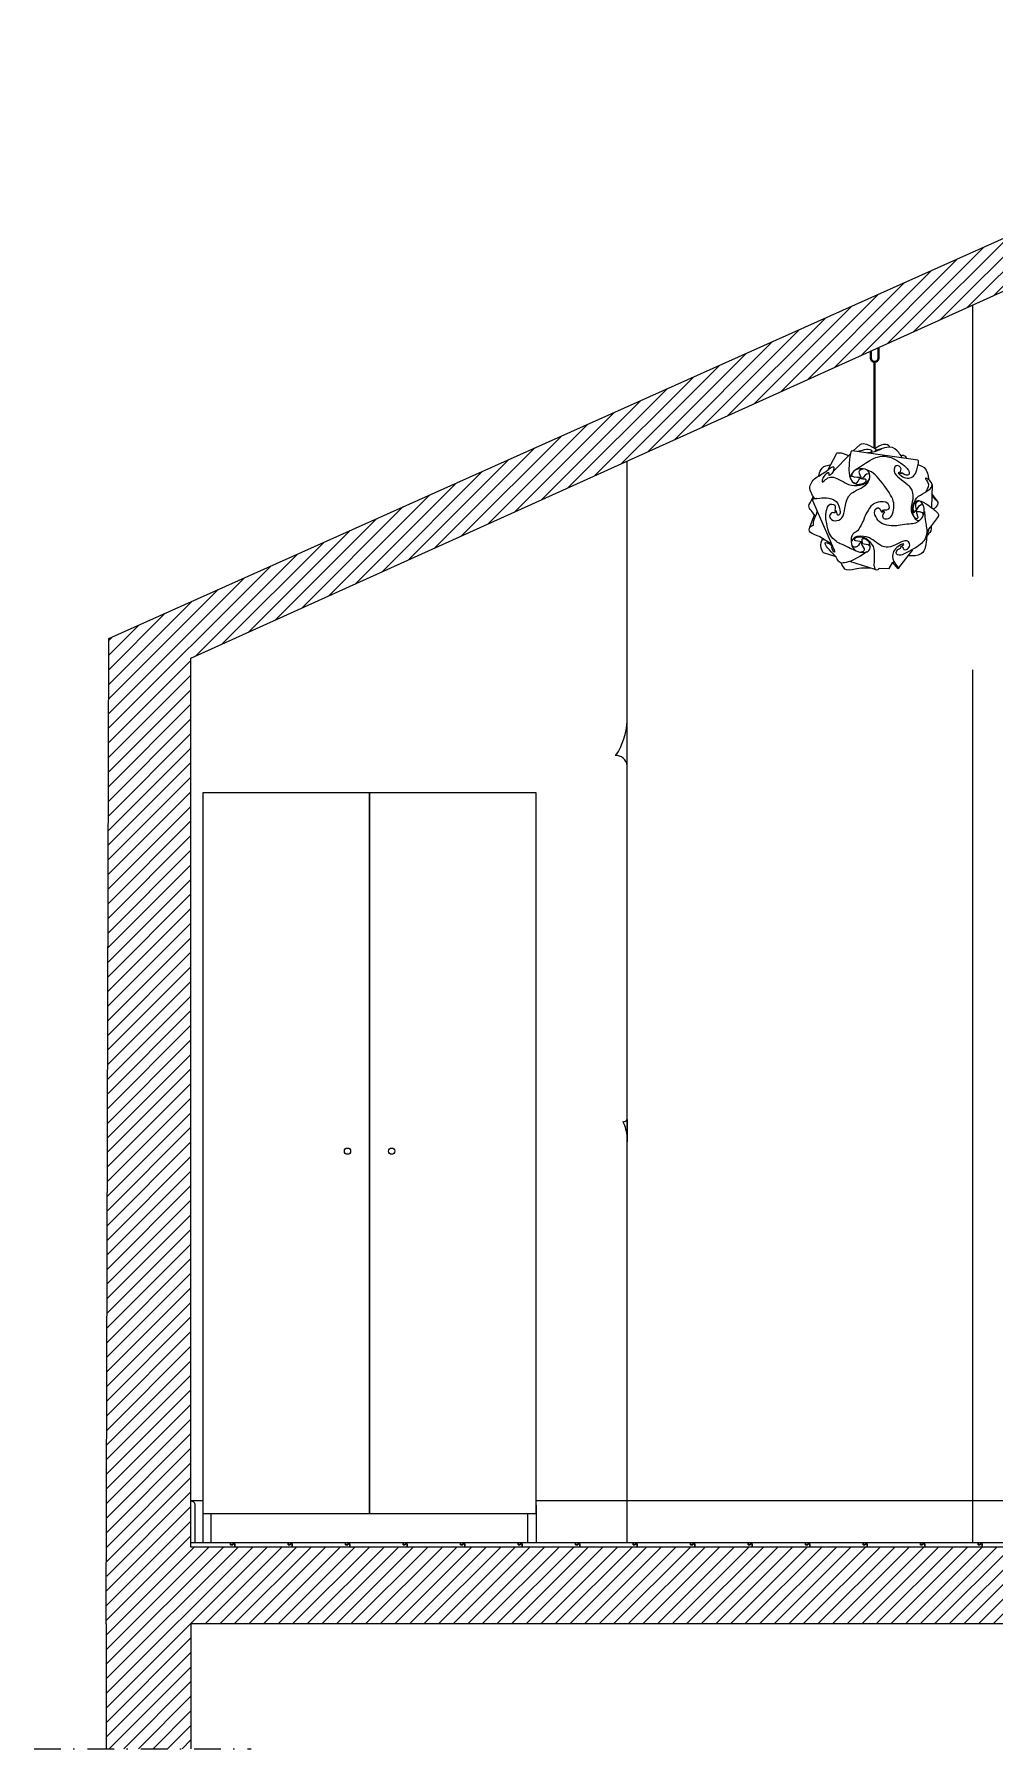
# Model space of a CAD drawing. Header units: centimetres. Extents: x 1723 to 3296, y 1174 to 2216.
# Drawn here: x 2147 to 2377.6, y 1804.3 to 2215.9 of the extents above; entities that cross this region are included whole.
import ezdxf

# ---------------------------------------------------------------- set-up
doc = ezdxf.new("R2010")
doc.units = ezdxf.units.CM
doc.linetypes.add('TRATTOPUNTO2', pattern=[12.7, 6.35, -3.175, 0, -3.175])
doc.layers.get('0').update_dxf_attribs({"lineweight": 18})
doc.layers.add('arredo', color=253, linetype='Continuous')
doc.layers.add('campitura', color=9, linetype='Continuous')
doc.layers.add('muro sezione', color=10, linetype='Continuous', lineweight=18)
doc.layers.add('Pavimento', color=60, linetype='Continuous', lineweight=18)

msp = doc.modelspace()

# ---------------------------------------------------------------- hatches: boundary and pattern name
at = {"layer": 'campitura'}
h = msp.add_hatch(dxfattribs=at)
h.set_pattern_fill('ANSI31', color=256, scale=0.78)
h.paths.add_polyline_path([(2164.92, 2070.85), (2489.21, 2215.94), (2524.44, 2200.17), (2524.44, 2187.8), (2494.44, 2201.36), (2494.44, 1852.73), (2524.44, 1852.73), (2524.44, 1834.3), (2184.65, 1834.3), (2184.65, 1804.3), (2164.32, 1804.3)])
h.paths.add_polyline_path([(2184.65, 1852.73), (2483.97, 1852.73), (2483.97, 2201.36), (2184.65, 2066.15)], flags=16)

# ---------------------------------------------------------------- linework, layer by layer
for p, q in [((2372.28, 2085.75), (2372.28, 2150.9)), ((2289.38, 1853.78), (2289.38, 2113.46)), ((2372.28, 1853.78), (2372.28, 2063.35)), ((2187.52, 1863.78), (2184.65, 1863.78)), ((2381.75, 1863.78), (2267.52, 1863.78))]:
    msp.add_line(p, q)
msp.add_lwpolyline([(2185.65, 1853.78), (2185.65, 1862.78, 0.414214), (2184.65, 1863.78), (2184.65, 1863.78)], format="xyb")
at = {"layer": 'arredo'}
for p, q in [((2227.47, 1860.78), (2227.47, 2033.78)), ((2227.57, 1860.78), (2227.57, 2033.78)), ((2289.38, 1955.4), (2289.38, 1950)), ((2187.52, 1862.78), (2187.52, 1853.78)), ((2189.52, 1853.78), (2189.52, 1860.78))]:
    msp.add_line(p, q, dxfattribs=at)
at = {"layer": 'arredo', "lineweight": 40, "transparency": 33554687}
for points in [[(2349.67, 2138.2), (2349.67, 2140.69)], [(2347.81, 2139.85), (2347.81, 2138.2)], [(2348.72, 2116.75), (2348.72, 2137.26)]]:
    msp.add_lwpolyline(points, dxfattribs=at)
at = {"layer": 'arredo', "lineweight": 25, "transparency": 33554687}
for points in [[(2338.79, 2110.94), (2342.87, 2115.11)], [(2362.56, 2107.84), (2362.36, 2102.33)], [(2333.19, 2097.59), (2334.3, 2100.54)], [(2348.85, 2087.42), (2342.81, 2089.39)]]:
    msp.add_lwpolyline(points, dxfattribs=at)
at = {"layer": 'arredo'}
for points in [[(2187.52, 1860.78), (2267.52, 1860.78), (2267.52, 2033.78), (2187.52, 2033.78), (2187.52, 1862.78)], [(2265.52, 1853.78), (2265.52, 1860.78)], [(2267.52, 1862.78), (2267.52, 1853.78)]]:
    msp.add_lwpolyline(points, dxfattribs=at)
for centre in [(2222.22, 1947.78), (2232.82, 1947.78)]:
    msp.add_circle(centre, 0.75, dxfattribs=at)
for centre, radius, start, end in [((2272.13, 2052.19), 17.29, 327.17, 356.1578), ((2286.58, 2039.99), 2.82, 6.8145, 91.6131), ((2288.45, 1955.92), 1.07, 266.5334, 330.55), ((2277.82, 1950.07), 11.6, 4.7377, 24.3697)]:
    msp.add_arc(centre, radius, start, end, dxfattribs=at)
at = {"layer": 'arredo', "lineweight": 40, "transparency": 33554687}
msp.add_open_spline([(2347.81, 2138.2), (2347.81, 2137.68), (2348.22, 2137.26), (2348.74, 2137.26), (2349.25, 2137.26), (2349.67, 2137.68), (2349.67, 2138.2)], degree=3, knots=[0, 0, 0, 0, 1, 1, 1, 2, 2, 2, 2], dxfattribs=at)
at = {"layer": 'arredo', "lineweight": 25, "transparency": 33554687}
for points, knots in [([(2344.14, 2111.4), (2344.14, 2111.4), (2347.74, 2113.83), (2348.64, 2114.15), (2349.54, 2114.48), (2351.27, 2115.13), (2353.49, 2113.94), (2355.72, 2112.76), (2356.64, 2111.61), (2356.85, 2111.29), (2357.07, 2110.96), (2357.12, 2110.51), (2357.01, 2110.34), (2356.9, 2110.18), (2356.48, 2109.79), (2355.87, 2110.24), (2355.25, 2110.68), (2355.32, 2110.75), (2355.17, 2110.63), (2355.02, 2110.51), (2355.16, 2110.27), (2355.01, 2110.41), (2354.86, 2110.54), (2354.1, 2110.89), (2354.49, 2110.46), (2354.88, 2110.03), (2356.02, 2109.25), (2356.9, 2109.35), (2357.78, 2109.45), (2358.45, 2109.98), (2358.89, 2111.37), (2359.32, 2112.77), (2359.31, 2113.5), (2359.27, 2113.56), (2359.22, 2113.62), (2359.14, 2113.67), (2359.14, 2113.67), (2359.14, 2113.67), (2343.32, 2115.95), (2343.32, 2115.95), (2343.32, 2115.95), (2343.02, 2115.97), (2342.91, 2115.23), (2342.8, 2114.48), (2342.62, 2113.07), (2342.59, 2112.26), (2342.56, 2111.46), (2342.35, 2108.23), (2344.58, 2107.86), (2346.81, 2107.49), (2347.61, 2109.06), (2347.62, 2109.81), (2347.64, 2110.56), (2347.29, 2111.73), (2345.3, 2111.64), (2343.31, 2111.56), (2342.91, 2109.64), (2342.9, 2109.48)], [0, 0, 0, 0, 1, 1, 1, 2, 2, 2, 3, 3, 3, 4, 4, 4, 5, 5, 5, 6, 6, 6, 7, 7, 7, 8, 8, 8, 9, 9, 9, 10, 10, 10, 11, 11, 11, 12, 12, 12, 13, 13, 13, 14, 14, 14, 15, 15, 15, 16, 16, 16, 17, 17, 17, 18, 18, 18, 19, 19, 19, 19]), ([(2343.62, 2115.94), (2343.62, 2115.94), (2345.16, 2117.4), (2345.16, 2117.4), (2345.16, 2117.4), (2345.78, 2117.87), (2346.78, 2117.51), (2347.77, 2117.16), (2348.92, 2116.47), (2349.06, 2116.28), (2349.2, 2116.09), (2349.19, 2116.01), (2348.98, 2115.9), (2348.77, 2115.8), (2348.73, 2115.77), (2348.73, 2115.77)], [0, 0, 0, 0, 1, 1, 1, 2, 2, 2, 3, 3, 3, 4, 4, 4, 5, 5, 5, 5]), ([(2344.74, 2115.79), (2344.74, 2115.79), (2346.71, 2116.51), (2347.57, 2116.28), (2348.43, 2116.04), (2347.95, 2115.67), (2347.73, 2115.6)], [0, 0, 0, 0, 1, 1, 1, 2, 2, 2, 2]), ([(2346.97, 2115.47), (2346.97, 2115.47), (2348.29, 2115.57), (2349.06, 2115.87), (2349.83, 2116.17), (2350.48, 2116.43), (2350.48, 2116.43)], [0, 0, 0, 0, 1, 1, 1, 2, 2, 2, 2]), ([(2352.34, 2116.84), (2352.34, 2116.84), (2352.07, 2117.46), (2351.42, 2117.48), (2350.76, 2117.5), (2349.8, 2117.09), (2349.3, 2116.76), (2348.8, 2116.43), (2348.87, 2116.46), (2348.87, 2116.46)], [0, 0, 0, 0, 1, 1, 1, 2, 2, 2, 3, 3, 3, 3]), ([(2355.38, 2114.27), (2355.38, 2114.27), (2354.81, 2115.08), (2354.74, 2115.22), (2354.67, 2115.36), (2353.78, 2116.54), (2353.06, 2116.72), (2352.33, 2116.91), (2350.86, 2116.57), (2350.86, 2116.57), (2350.86, 2116.57), (2349.16, 2116.12), (2349.16, 2116.12)], [0, 0, 0, 0, 1, 1, 1, 2, 2, 2, 3, 3, 3, 4, 4, 4, 4]), ([(2334.25, 2104.53), (2334.25, 2104.53), (2332.99, 2106.46), (2333.17, 2107.27), (2333.36, 2108.07), (2333.98, 2109.13), (2334.95, 2109.67), (2335.93, 2110.2), (2336.87, 2110.88), (2337.35, 2111.22), (2337.83, 2111.56), (2339.13, 2112.79), (2338.96, 2111.67), (2338.79, 2110.56), (2338.1, 2110.12), (2337.99, 2110.05), (2337.87, 2109.98), (2337.83, 2109.92), (2337.85, 2110.23), (2337.86, 2110.54), (2337.7, 2110.91), (2337.14, 2110.43), (2336.58, 2109.95), (2336.34, 2109.6), (2336.27, 2109.31), (2336.19, 2109.03), (2335.88, 2107.92), (2336.65, 2108.72), (2337.41, 2109.53), (2338.23, 2109.85), (2339.24, 2109.47), (2340.26, 2109.09), (2342.23, 2107.9), (2342.75, 2107.77), (2343.27, 2107.65), (2344.24, 2107.48), (2345.27, 2107.71), (2346.29, 2107.94), (2346.13, 2107.93), (2346.13, 2107.93)], [0, 0, 0, 0, 1, 1, 1, 2, 2, 2, 3, 3, 3, 4, 4, 4, 5, 5, 5, 6, 6, 6, 7, 7, 7, 8, 8, 8, 9, 9, 9, 10, 10, 10, 11, 11, 11, 12, 12, 12, 13, 13, 13, 13]), ([(2335.32, 2109.93), (2335.32, 2109.93), (2335.77, 2112.04), (2337.01, 2112.33), (2338.25, 2112.63), (2338.11, 2112.53), (2338.11, 2112.53)], [0, 0, 0, 0, 1, 1, 1, 2, 2, 2, 2]), ([(2337.6, 2111.48), (2337.6, 2111.48), (2338.83, 2113.88), (2338.83, 2113.88), (2338.83, 2113.88), (2339.67, 2115.36), (2339.67, 2115.36), (2339.67, 2115.36), (2340.29, 2115.72), (2341.42, 2115.23), (2342.54, 2114.73), (2342.46, 2114.7), (2342.46, 2114.7)], [0, 0, 0, 0, 1, 1, 1, 2, 2, 2, 3, 3, 3, 4, 4, 4, 4]), ([(2355.03, 2110.47), (2355.03, 2110.47), (2354.73, 2110.67), (2354.83, 2110.81), (2354.93, 2110.95), (2355.32, 2111.58), (2354.94, 2111.94), (2354.57, 2112.31), (2353.88, 2112.7), (2353.61, 2112.05), (2353.33, 2111.39), (2353.32, 2110.64), (2353.99, 2109.97), (2354.66, 2109.31), (2356.86, 2107.85), (2357.21, 2107.23), (2357.56, 2106.62), (2358.13, 2105.92), (2357.88, 2104.27), (2357.64, 2102.62), (2357.3, 2102.13), (2357.62, 2101.15), (2357.94, 2100.16), (2358.91, 2098.63), (2359.68, 2099.38), (2360.46, 2100.13), (2360.89, 2101.39), (2360.54, 2102.48), (2360.19, 2103.57), (2359.39, 2104.41), (2358.51, 2103.58), (2357.63, 2102.76), (2357.99, 2101.17), (2358.15, 2101.12), (2358.31, 2101.06), (2358.59, 2101.71), (2358.59, 2101.71), (2358.59, 2101.71), (2358.75, 2101.69), (2358.72, 2101.66), (2358.69, 2101.62), (2358.86, 2101.79), (2358.72, 2102.13), (2358.58, 2102.47), (2358.34, 2103.76), (2359.26, 2103.88)], [0, 0, 0, 0, 1, 1, 1, 2, 2, 2, 3, 3, 3, 4, 4, 4, 5, 5, 5, 6, 6, 6, 7, 7, 7, 8, 8, 8, 9, 9, 9, 10, 10, 10, 11, 11, 11, 12, 12, 12, 13, 13, 13, 14, 14, 14, 15, 15, 15, 15]), ([(2356.47, 2114.12), (2356.47, 2114.12), (2356.15, 2114.78), (2355.69, 2114.78), (2355.22, 2114.78), (2355.05, 2114.75), (2355.05, 2114.75)], [0, 0, 0, 0, 1, 1, 1, 2, 2, 2, 2]), ([(2359.24, 2112.53), (2359.24, 2112.53), (2360.72, 2112.27), (2361.14, 2111.31), (2361.57, 2110.34), (2361.69, 2109.03), (2361.69, 2109.03)], [0, 0, 0, 0, 1, 1, 1, 2, 2, 2, 2]), ([(2333.87, 2104.32), (2333.87, 2104.32), (2335.8, 2104.57), (2336.1, 2104.63), (2336.39, 2104.69), (2339.03, 2104.88), (2339.89, 2103.25), (2340.75, 2101.61), (2340.43, 2100.64), (2340.22, 2100.52), (2340, 2100.41), (2339.86, 2100.33), (2339.72, 2100.76), (2339.58, 2101.2), (2339.54, 2101.82), (2339.36, 2101.38), (2339.17, 2100.95), (2339.21, 2101.06), (2338.69, 2101.09), (2338.17, 2101.12), (2337.41, 2100.01), (2338.42, 2099.41), (2339.44, 2098.8), (2340.99, 2099.2), (2341.36, 2100.9), (2341.73, 2102.61), (2341.99, 2104.39), (2342.43, 2104.87), (2342.87, 2105.35), (2342.78, 2105.7), (2344.41, 2106.44), (2346.03, 2107.17), (2346.92, 2107.87), (2347.22, 2108.51), (2347.51, 2109.14), (2347.51, 2109.14), (2347.51, 2109.14)], [0, 0, 0, 0, 1, 1, 1, 2, 2, 2, 3, 3, 3, 4, 4, 4, 5, 5, 5, 6, 6, 6, 7, 7, 7, 8, 8, 8, 9, 9, 9, 10, 10, 10, 11, 11, 11, 12, 12, 12, 12]), ([(2343.52, 2108.35), (2343.52, 2108.35), (2344.22, 2107.96), (2344.58, 2108.32), (2344.94, 2108.68), (2345.07, 2109.32), (2345.2, 2109.34), (2345.34, 2109.36), (2345.46, 2109.36), (2345.46, 2109.36), (2345.53, 2109.54), (2344.88, 2109.49), (2343.91, 2109.58), (2342.95, 2109.68), (2343.37, 2110.48), (2343.37, 2110.48)], [0, 0, 0, 0, 1, 1, 1, 2, 2, 2, 3, 3, 3, 4, 4, 4, 5, 5, 5, 5]), ([(2344.88, 2107.86), (2344.88, 2107.86), (2346.46, 2108.05), (2346.7, 2108.63), (2346.93, 2109.21), (2346.15, 2109.13), (2345.91, 2109.13), (2345.68, 2109.13), (2345.46, 2109.22), (2345.46, 2109.22)], [0, 0, 0, 0, 1, 1, 1, 2, 2, 2, 3, 3, 3, 3]), ([(2345.51, 2109.28), (2345.63, 2109.37), (2345.53, 2109.58), (2345.53, 2109.58), (2345.53, 2109.58), (2345.06, 2110.41), (2345.01, 2110.97), (2344.97, 2111.53), (2346.01, 2111.59), (2346.01, 2111.59)], [0, 0, 0, 0, 1, 1, 1, 2, 2, 2, 3, 3, 3, 3]), ([(2347.54, 2110.3), (2347.54, 2110.3), (2346.96, 2110.7), (2346.43, 2110.04), (2345.9, 2109.37), (2345.67, 2109.1), (2345.51, 2109.2)], [0, 0, 0, 0, 1, 1, 1, 2, 2, 2, 2]), ([(2359.68, 2099.34), (2359.68, 2099.34), (2358.84, 2098.4), (2357.92, 2098.4), (2356.99, 2098.4), (2354.89, 2098.07), (2354.05, 2097.95), (2353.22, 2097.83), (2351.18, 2097.91), (2350.22, 2098.63), (2349.26, 2099.35), (2348.34, 2100.85), (2348.9, 2101.83), (2349.46, 2102.8), (2350.07, 2101.89), (2350.07, 2101.89), (2350.07, 2101.89), (2350.36, 2101.12), (2350.55, 2101.21), (2350.74, 2101.31), (2350.71, 2101.45), (2350.71, 2101.45), (2350.71, 2101.45), (2351.37, 2101.43), (2350.96, 2101.06), (2350.55, 2100.69), (2350.4, 2099.92), (2350.97, 2099.69), (2351.54, 2099.46), (2352.66, 2099.6), (2353.05, 2100.83), (2353.45, 2102.07), (2353.51, 2103.09), (2353.09, 2104.28), (2352.66, 2105.46), (2350.98, 2107.7), (2350.87, 2107.8), (2350.76, 2107.91), (2349.04, 2110.38), (2348, 2110.86), (2346.96, 2111.34), (2346.82, 2111.38), (2346.82, 2111.38)], [0, 0, 0, 0, 1, 1, 1, 2, 2, 2, 3, 3, 3, 4, 4, 4, 5, 5, 5, 6, 6, 6, 7, 7, 7, 8, 8, 8, 9, 9, 9, 10, 10, 10, 11, 11, 11, 12, 12, 12, 13, 13, 13, 14, 14, 14, 14]), ([(2358.59, 2101.56), (2358.59, 2101.56), (2359.15, 2100.07), (2359.08, 2099.85), (2359.01, 2099.62), (2358.61, 2099.07), (2357.98, 2100.62), (2357.34, 2102.16), (2358.56, 2104.31), (2359.04, 2104.81), (2359.51, 2105.31), (2362.06, 2106.58), (2362.33, 2107.08), (2362.6, 2107.59), (2362.64, 2108.1), (2362.16, 2108.58), (2361.68, 2109.06), (2360.65, 2109.75), (2361.02, 2109.02), (2361.02, 2109.02), (2361.97, 2108.19), (2361.59, 2107.3), (2361.21, 2106.41), (2361.04, 2106.22), (2361.04, 2106.22)], [0, 0, 0, 0, 1, 1, 1, 2, 2, 2, 3, 3, 3, 4, 4, 4, 5, 5, 5, 6, 6, 6, 7, 7, 7, 8, 8, 8, 8]), ([(2334.52, 2100.16), (2334.52, 2100.16), (2333.51, 2101.65), (2333.29, 2101.82), (2333.06, 2101.99), (2332.85, 2102.74), (2333.01, 2103.05), (2333.16, 2103.36), (2334.02, 2104.88), (2334.02, 2104.88)], [0, 0, 0, 0, 1, 1, 1, 2, 2, 2, 3, 3, 3, 3]), ([(2338.69, 2092.99), (2338.69, 2092.99), (2335.29, 2100.79), (2335.29, 2100.79), (2335.29, 2100.79), (2333.78, 2104.35), (2333.78, 2104.35), (2333.78, 2104.35), (2334.95, 2104.74), (2334.85, 2104.5)], [0, 0, 0, 0, 1, 1, 1, 2, 2, 2, 3, 3, 3, 3]), ([(2350.68, 2101.53), (2350.68, 2101.53), (2350.62, 2101.79), (2350.95, 2101.76), (2351.28, 2101.72), (2352.08, 2101.59), (2352.27, 2102.25), (2352.45, 2102.91), (2351.74, 2103.68), (2350.8, 2103.7), (2349.86, 2103.73), (2348.43, 2103.54), (2347.48, 2102.14), (2346.54, 2100.73), (2346.21, 2099.65), (2346.11, 2099.41), (2346.02, 2099.17), (2345.1, 2096.96), (2344.31, 2096.5), (2343.51, 2096.05), (2342.96, 2095.41), (2343.11, 2094.1), (2343.26, 2092.79), (2343.74, 2091.9), (2345.2, 2091.63), (2346.67, 2091.37), (2347.48, 2091.69), (2347.67, 2092.68), (2347.86, 2093.68), (2346.91, 2094.61), (2346.51, 2094.73), (2346.1, 2094.86), (2345.47, 2094.89), (2345.65, 2094.34), (2345.83, 2093.79), (2345.68, 2093.81), (2345.68, 2093.81)], [0, 0, 0, 0, 1, 1, 1, 2, 2, 2, 3, 3, 3, 4, 4, 4, 5, 5, 5, 6, 6, 6, 7, 7, 7, 8, 8, 8, 9, 9, 9, 10, 10, 10, 11, 11, 11, 12, 12, 12, 12]), ([(2359.5, 2103.93), (2359.5, 2103.93), (2360.08, 2103.93), (2361.09, 2103.22), (2362.1, 2102.51), (2363.51, 2101.39), (2363.51, 2101.39), (2363.51, 2101.39), (2364.28, 2100.63), (2364.1, 2100.3), (2363.92, 2099.97), (2361.29, 2096.62), (2361.29, 2096.62)], [0, 0, 0, 0, 1, 1, 1, 2, 2, 2, 3, 3, 3, 4, 4, 4, 4]), ([(2362.53, 2105.45), (2362.53, 2105.45), (2363.89, 2103.56), (2363.89, 2103.56), (2363.89, 2103.56), (2364.04, 2103.02), (2363.61, 2102.6), (2363.18, 2102.17), (2362.88, 2101.92), (2362.88, 2101.92)], [0, 0, 0, 0, 1, 1, 1, 2, 2, 2, 3, 3, 3, 3]), ([(2338.38, 2093.54), (2338.38, 2093.54), (2335.6, 2095.3), (2335.6, 2095.3), (2335.6, 2095.3), (2332.89, 2096.06), (2333.01, 2096.99), (2333.12, 2097.93), (2334.04, 2098.07), (2334.04, 2098.07), (2334.04, 2098.07), (2333.95, 2098.94), (2334.4, 2099.83), (2334.85, 2100.72), (2334.94, 2101.47), (2334.94, 2101.47)], [0, 0, 0, 0, 1, 1, 1, 2, 2, 2, 3, 3, 3, 4, 4, 4, 5, 5, 5, 5]), ([(2344.39, 2091.84), (2344.39, 2091.84), (2342.64, 2092.51), (2342.47, 2092.69), (2342.3, 2092.87), (2341.12, 2093.4), (2340.47, 2093.62), (2339.82, 2093.85), (2338.3, 2094.98), (2337.85, 2096.18), (2337.39, 2097.38), (2336.93, 2099.55), (2337.04, 2100.75), (2337.15, 2101.95), (2337.61, 2103.08), (2338.1, 2103.13), (2338.59, 2103.19), (2339.28, 2103.12), (2339.3, 2102.46), (2339.31, 2101.79), (2339.02, 2101.47), (2339.23, 2101.45), (2339.44, 2101.44), (2339.41, 2101.52), (2339.41, 2101.52)], [0, 0, 0, 0, 1, 1, 1, 2, 2, 2, 3, 3, 3, 4, 4, 4, 5, 5, 5, 6, 6, 6, 7, 7, 7, 8, 8, 8, 8]), ([(2360.7, 2101.35), (2360.7, 2101.35), (2360.89, 2098.84), (2361.08, 2098.17), (2361.27, 2097.51), (2361.47, 2095.32), (2360.58, 2094.35), (2359.69, 2093.39), (2359.17, 2092.91), (2357.53, 2092.05), (2355.89, 2091.18), (2355.13, 2090.78), (2354.6, 2090.85), (2354.07, 2090.92), (2353.73, 2091.38), (2354.07, 2091.94), (2354.41, 2092.5), (2354.84, 2092.39), (2354.97, 2092.52), (2355.11, 2092.65), (2355.09, 2092.84), (2354.96, 2092.84)], [0, 0, 0, 0, 1, 1, 1, 2, 2, 2, 3, 3, 3, 4, 4, 4, 5, 5, 5, 6, 6, 6, 7, 7, 7, 7]), ([(2358.72, 2101.51), (2358.72, 2101.51), (2358.68, 2101.38), (2358.87, 2101.37), (2359.06, 2101.36), (2359.83, 2101.27), (2359.83, 2101.27), (2359.83, 2101.27), (2360.44, 2101.03), (2360.35, 2100.54)], [0, 0, 0, 0, 1, 1, 1, 2, 2, 2, 3, 3, 3, 3]), ([(2358.71, 2101.59), (2358.71, 2101.59), (2358.77, 2101.5), (2358.99, 2101.92), (2359.22, 2102.34), (2359.78, 2103.44), (2360.26, 2102.98)], [0, 0, 0, 0, 1, 1, 1, 2, 2, 2, 2]), ([(2354.88, 2092.84), (2354.88, 2092.84), (2355.32, 2093.1), (2355.45, 2092.8), (2355.58, 2092.51), (2355.78, 2091.77), (2356.71, 2092.43), (2357.63, 2093.09), (2356.97, 2094.24), (2356.48, 2094.29), (2355.99, 2094.33), (2355.82, 2094.43), (2353.88, 2093.4), (2351.93, 2092.37), (2350.78, 2092.86), (2350.23, 2093.19), (2349.68, 2093.52), (2347.77, 2094.96), (2347.27, 2095.14), (2346.77, 2095.32), (2345.4, 2095.56), (2344.47, 2095.32), (2343.55, 2095.07), (2343.17, 2094.46), (2343.16, 2094.06)], [0, 0, 0, 0, 1, 1, 1, 2, 2, 2, 3, 3, 3, 4, 4, 4, 5, 5, 5, 6, 6, 6, 7, 7, 7, 8, 8, 8, 8]), ([(2345.67, 2094.07), (2345.67, 2094.07), (2344.19, 2094.34), (2344.19, 2094.34), (2344.19, 2094.34), (2343.48, 2094.83), (2344.24, 2095.11), (2345, 2095.4), (2346.46, 2095.43), (2347.41, 2094.26), (2348.35, 2093.08), (2348.57, 2092.9), (2348.64, 2091.4), (2348.72, 2089.9), (2348.51, 2088.71), (2348.6, 2088.2), (2348.7, 2087.7), (2348.78, 2087.34), (2349.28, 2087.37), (2349.78, 2087.4), (2349.86, 2087.75), (2349.86, 2087.75), (2349.86, 2087.75), (2352.25, 2087.65), (2352.25, 2087.65), (2352.25, 2087.65), (2353.14, 2089.18), (2353.14, 2089.18), (2353.14, 2089.18), (2353.16, 2089.05), (2353.18, 2088.97), (2353.2, 2088.89), (2353.67, 2088.27), (2354.09, 2087.9), (2354.52, 2087.52), (2354.53, 2087.8), (2354.53, 2087.8), (2354.53, 2087.8), (2357.88, 2092.18), (2357.88, 2092.18)], [0, 0, 0, 0, 1, 1, 1, 2, 2, 2, 3, 3, 3, 4, 4, 4, 5, 5, 5, 6, 6, 6, 7, 7, 7, 8, 8, 8, 9, 9, 9, 10, 10, 10, 11, 11, 11, 12, 12, 12, 13, 13, 13, 13]), ([(2361.71, 2097.07), (2361.71, 2097.07), (2361.3, 2095.99), (2361.2, 2094.96), (2361.09, 2093.92), (2360.95, 2091.87), (2359.97, 2091.24), (2358.98, 2090.62), (2357.86, 2090.66), (2357.49, 2090.68), (2357.12, 2090.7), (2356.77, 2090.71), (2356.77, 2090.71)], [0, 0, 0, 0, 1, 1, 1, 2, 2, 2, 3, 3, 3, 4, 4, 4, 4]), ([(2362.3, 2097.8), (2362.3, 2097.8), (2362.39, 2096.78), (2361.97, 2096.29), (2361.55, 2095.8), (2361.29, 2095.55), (2361.29, 2095.55)], [0, 0, 0, 0, 1, 1, 1, 2, 2, 2, 2]), ([(2339.48, 2090.46), (2339.48, 2090.46), (2336.43, 2091.46), (2336.43, 2091.46), (2336.43, 2091.46), (2335.79, 2092.21), (2335.86, 2093.24), (2335.93, 2094.27), (2336.12, 2094.79), (2336.45, 2094.64)], [0, 0, 0, 0, 1, 1, 1, 2, 2, 2, 3, 3, 3, 3]), ([(2346.88, 2091.65), (2346.88, 2091.65), (2343.79, 2089.57), (2342.4, 2089.26), (2341.02, 2088.95), (2340.54, 2088.73), (2340.06, 2089.47), (2339.58, 2090.22), (2339.48, 2090.46), (2339.48, 2090.46), (2339.48, 2090.46), (2338.34, 2091.73), (2337.9, 2092.15), (2337.46, 2092.58), (2336.19, 2094.2), (2337.38, 2093.86), (2338.57, 2093.52), (2338.81, 2092.61), (2338.9, 2092.39), (2339, 2092.18), (2339.34, 2091.28), (2338.96, 2091.65), (2338.58, 2092.01), (2338.4, 2092.82), (2338.47, 2092.93)], [0, 0, 0, 0, 1, 1, 1, 2, 2, 2, 3, 3, 3, 4, 4, 4, 5, 5, 5, 6, 6, 6, 7, 7, 7, 8, 8, 8, 8]), ([(2345.66, 2094), (2345.66, 2094), (2345.46, 2094.2), (2345.11, 2093.65), (2344.76, 2093.1), (2344.31, 2092.65), (2343.93, 2092.79), (2343.56, 2092.92), (2343.36, 2093.16), (2343.36, 2093.16)], [0, 0, 0, 0, 1, 1, 1, 2, 2, 2, 3, 3, 3, 3]), ([(2345.65, 2093.93), (2345.65, 2093.93), (2345.37, 2093.87), (2345.55, 2093.54), (2345.73, 2093.21), (2346.35, 2092.35), (2346.23, 2092.08), (2346.11, 2091.8), (2345.9, 2091.62), (2345.48, 2091.62)], [0, 0, 0, 0, 1, 1, 1, 2, 2, 2, 3, 3, 3, 3]), ([(2345.65, 2093.86), (2345.65, 2093.86), (2345.54, 2093.62), (2346.21, 2093.58), (2346.88, 2093.54), (2347.66, 2093.44), (2347.66, 2092.88)], [0, 0, 0, 0, 1, 1, 1, 2, 2, 2, 2]), ([(2355.12, 2093.01), (2355.12, 2093.01), (2356.16, 2093.59), (2355.61, 2093.58), (2355.06, 2093.57), (2353.68, 2092.57), (2353.31, 2091.75), (2352.94, 2090.92), (2352.87, 2090.23), (2353.39, 2089.35), (2353.9, 2088.47), (2354.36, 2087.88), (2354.36, 2087.88), (2354.36, 2087.88), (2354.44, 2087.74), (2354.38, 2087.74)], [0, 0, 0, 0, 1, 1, 1, 2, 2, 2, 3, 3, 3, 4, 4, 4, 5, 5, 5, 5]), ([(2347.68, 2087.75), (2347.68, 2087.75), (2344.9, 2087.82), (2344.04, 2087.54), (2343.18, 2087.26), (2341.9, 2087.12), (2341.59, 2087.53), (2341.27, 2087.94), (2340.85, 2088.64), (2340.82, 2088.85), (2340.79, 2089.06), (2340.81, 2088.97), (2340.81, 2088.97)], [0, 0, 0, 0, 1, 1, 1, 2, 2, 2, 3, 3, 3, 4, 4, 4, 4])]:
    msp.add_open_spline(points, degree=3, knots=knots, dxfattribs=at)
msp.add_open_spline([(2362.52, 2105.15), (2362.52, 2105.15), (2363.12, 2104.29), (2363.45, 2104.08)], degree=3, dxfattribs=at)
at = {"layer": 'muro sezione'}
for p, q in [((2164.32, 1834.3), (2164.32, 1804.3)), ((2184.65, 1834.3), (2184.65, 1804.3))]:
    msp.add_line(p, q, dxfattribs=at)
at = {"layer": 'muro sezione', "linetype": 'TRATTOPUNTO2'}
msp.add_line((2147.04, 1804.3), (2199.11, 1804.3), dxfattribs=at)
at = {"layer": 'muro sezione'}
for points in [[(2164.32, 1834.3), (2164.92, 2070.85), (2489.21, 2215.94)], [(2483.97, 1852.73), (2184.65, 1852.73), (2184.65, 2066.15), (2483.97, 2201.36), (2483.97, 1852.73)], [(2494.44, 1834.3), (2184.65, 1834.3)]]:
    msp.add_lwpolyline(points, dxfattribs=at)
at = {"layer": 'Pavimento'}
msp.add_line((2192.14, 1853.78), (2235.64, 1853.78), dxfattribs=at)
msp.add_lwpolyline([(2184.65, 1853.78), (2194.17, 1853.78), (2194.17, 1853.26), (2194.67, 1853.26), (2194.67, 1853.51), (2195.17, 1853.51), (2195.17, 1852.73), (2184.65, 1852.73)], dxfattribs=at)
for points in [[(2194.17, 1853.78), (2207.97, 1853.78), (2207.97, 1853.26), (2208.47, 1853.26), (2208.47, 1853.51), (2208.97, 1853.51), (2208.97, 1852.73), (2195.17, 1852.73), (2195.17, 1853.51), (2194.67, 1853.51), (2194.67, 1853.26), (2194.17, 1853.26)], [(2207.97, 1853.78), (2221.77, 1853.78), (2221.77, 1853.26), (2222.27, 1853.26), (2222.27, 1853.51), (2222.77, 1853.51), (2222.77, 1852.73), (2208.97, 1852.73), (2208.97, 1853.51), (2208.47, 1853.51), (2208.47, 1853.26), (2207.97, 1853.26)], [(2221.77, 1853.78), (2235.57, 1853.78), (2235.57, 1853.26), (2236.07, 1853.26), (2236.07, 1853.51), (2236.57, 1853.51), (2236.57, 1852.73), (2222.77, 1852.73), (2222.77, 1853.51), (2222.27, 1853.51), (2222.27, 1853.26), (2221.77, 1853.26)], [(2235.57, 1853.78), (2249.37, 1853.78), (2249.37, 1853.26), (2249.87, 1853.26), (2249.87, 1853.51), (2250.37, 1853.51), (2250.37, 1852.73), (2236.57, 1852.73), (2236.57, 1853.51), (2236.07, 1853.51), (2236.07, 1853.26), (2235.57, 1853.26)], [(2249.37, 1853.78), (2263.17, 1853.78), (2263.17, 1853.26), (2263.67, 1853.26), (2263.67, 1853.51), (2264.17, 1853.51), (2264.17, 1852.73), (2250.37, 1852.73), (2250.37, 1853.51), (2249.87, 1853.51), (2249.87, 1853.26), (2249.37, 1853.26)], [(2263.17, 1853.78), (2276.97, 1853.78), (2276.97, 1853.26), (2277.47, 1853.26), (2277.47, 1853.51), (2277.97, 1853.51), (2277.97, 1852.73), (2264.17, 1852.73), (2264.17, 1853.51), (2263.67, 1853.51), (2263.67, 1853.26), (2263.17, 1853.26)], [(2276.97, 1853.78), (2290.77, 1853.78), (2290.77, 1853.26), (2291.27, 1853.26), (2291.27, 1853.51), (2291.77, 1853.51), (2291.77, 1852.73), (2277.97, 1852.73), (2277.97, 1853.51), (2277.47, 1853.51), (2277.47, 1853.26), (2276.97, 1853.26)], [(2290.77, 1853.78), (2304.57, 1853.78), (2304.57, 1853.26), (2305.07, 1853.26), (2305.07, 1853.51), (2305.57, 1853.51), (2305.57, 1852.73), (2291.77, 1852.73), (2291.77, 1853.51), (2291.27, 1853.51), (2291.27, 1853.26), (2290.77, 1853.26)], [(2304.57, 1853.78), (2318.37, 1853.78), (2318.37, 1853.26), (2318.87, 1853.26), (2318.87, 1853.51), (2319.37, 1853.51), (2319.37, 1852.73), (2305.57, 1852.73), (2305.57, 1853.51), (2305.07, 1853.51), (2305.07, 1853.26), (2304.57, 1853.26)], [(2318.37, 1853.78), (2332.17, 1853.78), (2332.17, 1853.26), (2332.67, 1853.26), (2332.67, 1853.51), (2333.17, 1853.51), (2333.17, 1852.73), (2319.37, 1852.73), (2319.37, 1853.51), (2318.87, 1853.51), (2318.87, 1853.26), (2318.37, 1853.26)], [(2332.17, 1853.78), (2345.97, 1853.78), (2345.97, 1853.26), (2346.47, 1853.26), (2346.47, 1853.51), (2346.97, 1853.51), (2346.97, 1852.73), (2333.17, 1852.73), (2333.17, 1853.51), (2332.67, 1853.51), (2332.67, 1853.26), (2332.17, 1853.26)], [(2345.97, 1853.78), (2359.77, 1853.78), (2359.77, 1853.26), (2360.27, 1853.26), (2360.27, 1853.51), (2360.77, 1853.51), (2360.77, 1852.73), (2346.97, 1852.73), (2346.97, 1853.51), (2346.47, 1853.51), (2346.47, 1853.26), (2345.97, 1853.26)], [(2359.77, 1853.78), (2373.57, 1853.78), (2373.57, 1853.26), (2374.07, 1853.26), (2374.07, 1853.51), (2374.57, 1853.51), (2374.57, 1852.73), (2360.77, 1852.73), (2360.77, 1853.51), (2360.27, 1853.51), (2360.27, 1853.26), (2359.77, 1853.26)], [(2373.57, 1853.78), (2387.37, 1853.78), (2387.37, 1853.26), (2387.87, 1853.26), (2387.87, 1853.51), (2388.37, 1853.51), (2388.37, 1852.73), (2374.57, 1852.73), (2374.57, 1853.51), (2374.07, 1853.51), (2374.07, 1853.26), (2373.57, 1853.26)]]:
    msp.add_lwpolyline(points, close=True, dxfattribs=at)

doc.saveas('drawing.dxf')
